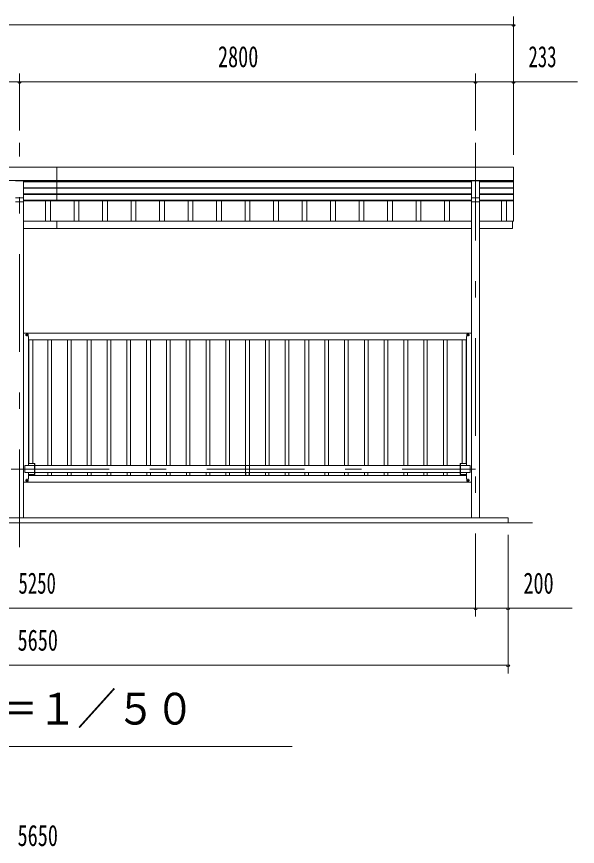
# Model space of a CAD drawing. Units: millimetres, scale not verified. Extents: x -22148 to 22152, y -10500 to 10500.
# Drawn here: x -1164 to 2279, y 32 to 5129 of the extents above; entities that cross this region are included whole.
import ezdxf
from ezdxf.enums import TextEntityAlignment as Align

# ---------------------------------------------------------------- set-up
doc = ezdxf.new("R2010")
doc.units = ezdxf.units.MM
doc.header["$LTSCALE"] = 50
doc.linetypes.add('USER3', pattern=[24, 12, -5, 2, -5])
for name, color, linetype, lineweight in [('0-2_1-0BOLD', 7, 'Continuous', 18), ('0-3_1-2CENTER', 3, 'USER3', 18), ('0-4_1-4THIN', 4, 'Continuous', 18), ('0-5_1-5DIM', 3, 'Continuous', 18)]:
    doc.layers.add(name, color=color, linetype=linetype, lineweight=lineweight)
doc.styles.add('ＭＳ ゴシック', font='')
doc.styles.get('ＭＳ ゴシック').set_extended_font_data('MS Gothic')

msp = doc.modelspace()

# ---------------------------------------------------------------- linework, layer by layer
at = {"layer": '0-2_1-0BOLD'}
for p, q in [((-916.57, 3997.83), (-916.57, 4201.73)), ((1886.43, 4122.72), (-3829.57, 4122.72)), ((-1121.57, 4120.85), (-1171.57, 4120.85)), ((-1121.57, 2049.68), (-1121.57, 4122.72)), ((-1121.57, 4116.23), (1628.43, 4116.23)), ((1628.43, 4113.57), (-1121.57, 4113.57)), ((1628.43, 2049.68), (1628.43, 4122.72)), ((1628.43, 4120.85), (1678.43, 4120.85)), ((1678.43, 4122.72), (1678.43, 2049.68)), ((1678.43, 4116.23), (1886.43, 4116.23)), ((1886.43, 4113.57), (1678.43, 4113.57)), ((-1121.57, 4077.65), (1628.43, 4077.65)), ((1628.43, 4074.99), (-1121.57, 4074.99)), ((-1121.57, 4039.07), (1628.43, 4039.07)), ((1628.43, 4036.41), (-1121.57, 4036.41)), ((1678.43, 4077.65), (1886.43, 4077.65)), ((1886.43, 4074.99), (1678.43, 4074.99)), ((1678.43, 4039.07), (1886.43, 4039.07)), ((1886.43, 4036.41), (1678.43, 4036.41)), ((-1121.57, 4015.79), (-1171.57, 4015.79)), ((-1171.57, 3990.57), (-1121.57, 3990.57)), ((1628.43, 4000.49), (-1121.57, 4000.49)), ((-1121.57, 3997.83), (1628.43, 3997.83)), ((1678.43, 4015.79), (1628.43, 4015.79)), ((1628.43, 3990.57), (1678.43, 3990.57)), ((1678.43, 4000.49), (1886.43, 4000.49)), ((1886.43, 3997.83), (1678.43, 3997.83)), ((1628.43, 3872.69), (-1121.57, 3872.69)), ((-1121.57, 3827.69), (1628.43, 3827.69)), ((-916.57, 3827.69), (-916.57, 3872.69)), ((-1098.16, 3183.68), (-1121.56, 3183.68)), ((-1119.57, 3183.67), (1626.43, 3183.67)), ((-1106.57, 3176.52), (-1106.57, 3170.84)), ((-1101.61, 3179.43), (-1106.52, 3176.59)), ((-1106.52, 3170.77), (-1101.61, 3167.93)), ((-1096.61, 3176.59), (-1101.52, 3179.43)), ((-1101.52, 3167.93), (-1096.61, 3170.77)), ((-1096.56, 3170.84), (-1096.56, 3176.52)), ((1603.43, 3176.52), (1603.43, 3170.84)), ((1608.39, 3179.43), (1603.48, 3176.59)), ((1603.48, 3170.77), (1608.39, 3167.93)), ((1628.43, 3183.68), (1605.03, 3183.68)), ((1613.39, 3176.59), (1608.47, 3179.43)), ((1608.47, 3167.93), (1613.39, 3170.77)), ((1613.43, 3170.84), (1613.43, 3176.52)), ((1598.43, 3143.68), (-1091.56, 3143.68)), ((-1113.62, 2371.03), (-1054.77, 2371.03)), ((-1051.57, 2382.68), (-1091.57, 2382.68)), ((-1054.77, 2316.68), (-1054.77, 2382.68)), ((-1051.57, 2371.03), (1558.44, 2371.03)), ((1598.44, 2382.68), (1558.44, 2382.68)), ((1561.64, 2316.68), (1561.64, 2382.68)), ((1598.43, 2309.68), (-1091.56, 2309.68)), ((1558.44, 2328.33), (-1051.57, 2328.33)), ((-1121.56, 2269.68), (1628.43, 2269.68)), ((-1106.57, 2276.84), (-1106.57, 2282.52)), ((-1106.52, 2282.59), (-1101.61, 2285.43)), ((-1101.61, 2273.93), (-1106.52, 2276.77)), ((-1101.52, 2285.43), (-1096.61, 2282.59)), ((-1096.61, 2276.77), (-1101.52, 2273.93)), ((-1096.56, 2282.52), (-1096.56, 2276.84)), ((1603.43, 2276.84), (1603.43, 2282.52)), ((1603.48, 2282.59), (1608.39, 2285.43)), ((1608.39, 2273.93), (1603.48, 2276.77)), ((1608.47, 2285.43), (1613.39, 2282.59)), ((1613.39, 2276.77), (1608.47, 2273.93)), ((1613.43, 2282.52), (1613.43, 2276.84)), ((1853.43, 2019.68), (1853.43, 2049.68)), ((-3946.57, 2019.68), (2003.43, 2019.68))]:
    msp.add_line(p, q, dxfattribs=at)
for points in [[(-3829.57, 3872.69), (-3829.57, 4203.68), (1886.43, 4203.68), (1886.43, 3872.69), (1678.43, 3872.69)], [(1678.43, 3827.69), (1881.43, 3827.69), (1881.43, 3872.69)], [(-1091.56, 2371.03), (-1091.56, 3164.68), (-1093.16, 3164.68), (-1093.16, 3178.68)], [(1600.04, 3178.68), (1600.04, 3164.68), (1598.43, 3164.68), (1598.43, 2371.03)], [(-1054.77, 2328.33), (-1113.62, 2328.33), (-1113.62, 2371.03)], [(-1091.57, 2316.68), (-1051.57, 2316.68), (-1051.57, 2382.68)], [(1558.44, 2382.68), (1558.44, 2316.68), (1598.44, 2316.68)], [(1561.64, 2371.03), (1620.49, 2371.03), (1620.49, 2328.33), (1561.64, 2328.33)], [(-1091.56, 2328.33), (-1091.56, 2288.68), (-1093.16, 2288.68), (-1093.16, 2274.68)], [(1600.04, 2274.68), (1600.04, 2288.68), (1598.43, 2288.68), (1598.43, 2328.33)], [(1853.43, 2049.68), (-3796.57, 2049.68), (-3796.57, 2019.68)]]:
    msp.add_lwpolyline(points, dxfattribs=at)
for centre, radius in [((-1101.56, 3173.68), 6.25), ((-1101.56, 3173.68), 4.9), ((1608.43, 3173.68), 6.25), ((1608.43, 3173.68), 4.9), ((-1101.56, 2279.68), 6.25), ((-1101.56, 2279.68), 4.9), ((1608.43, 2279.68), 6.25), ((1608.43, 2279.68), 4.9)]:
    msp.add_circle(centre, radius, dxfattribs=at)
for centre, radius, start, end in [((-1101.56, 3173.68), 5.75, 149.59184, 150.40814), ((-1101.56, 3173.68), 5.75, 209.59184, 210.40814), ((-1101.56, 3173.68), 5.75, 89.59184, 90.40814), ((-1101.56, 3173.68), 5.75, 269.59184, 270.40814), ((-1098.16, 3178.68), 5, 0, 90), ((-1101.56, 3173.68), 5.75, 29.59184, 30.40814), ((-1101.56, 3173.68), 5.75, 329.59184, 330.40814), ((1605.03, 3178.68), 5, 90, 180), ((1608.43, 3173.68), 5.75, 149.59184, 150.40814), ((1608.43, 3173.68), 5.75, 209.59184, 210.40814), ((1608.43, 3173.68), 5.75, 89.59184, 90.40814), ((1608.43, 3173.68), 5.75, 269.59184, 270.40814), ((1608.43, 3173.68), 5.75, 29.59184, 30.40814), ((1608.43, 3173.68), 5.75, 329.59184, 330.40814), ((-1101.56, 2279.68), 5.75, 149.59184, 150.40814), ((-1101.56, 2279.68), 5.75, 209.59184, 210.40814), ((-1101.56, 2279.68), 5.75, 89.59184, 90.40814), ((-1101.56, 2279.68), 5.75, 269.59184, 270.40814), ((-1098.16, 2274.68), 5, 270, 0), ((-1101.56, 2279.68), 5.75, 29.59184, 30.40814), ((-1101.56, 2279.68), 5.75, 329.59184, 330.40814), ((1605.03, 2274.68), 5, 180, 270), ((1608.43, 2279.68), 5.75, 149.59184, 150.40814), ((1608.43, 2279.68), 5.75, 209.59184, 210.40814), ((1608.43, 2279.68), 5.75, 89.59184, 90.40814), ((1608.43, 2279.68), 5.75, 269.59184, 270.40814), ((1608.43, 2279.68), 5.75, 29.59184, 30.40814), ((1608.43, 2279.68), 5.75, 329.59184, 330.40814)]:
    msp.add_arc(centre, radius, start, end, dxfattribs=at)
at = {"layer": '0-3_1-2CENTER'}
for p, q in [((-1146.57, 1869.68), (-1146.57, 4353.68)), ((1653.43, 4353.68), (1653.43, 1869.68)), ((-1092.82, 3173.68), (-1110.31, 3173.68)), ((-1101.56, 3164.93), (-1101.56, 3182.43)), ((1617.18, 3173.68), (1599.68, 3173.68)), ((1608.43, 3182.43), (1608.43, 3164.93)), ((-3596.57, 2349.68), (1653.43, 2349.68)), ((-1110.31, 2279.68), (-1092.82, 2279.68)), ((-1101.56, 2288.43), (-1101.56, 2270.93)), ((1617.18, 2279.68), (1599.68, 2279.68)), ((1608.43, 2288.43), (1608.43, 2270.93))]:
    msp.add_line(p, q, dxfattribs=at)
at = {"layer": '0-4_1-4THIN'}
for p, q in [((-986.57, 3997.83), (-986.57, 3872.69)), ((-956.57, 3872.69), (-956.57, 3997.83)), ((-811.57, 3997.83), (-811.57, 3872.69)), ((-781.57, 3872.69), (-781.57, 3997.83)), ((-636.57, 3997.83), (-636.57, 3872.69)), ((-606.57, 3872.69), (-606.57, 3997.83)), ((-461.57, 3997.83), (-461.57, 3872.69)), ((-431.57, 3872.69), (-431.57, 3997.83)), ((-286.57, 3997.83), (-286.57, 3872.69)), ((-256.57, 3872.69), (-256.57, 3997.83)), ((-111.57, 3997.83), (-111.57, 3872.69)), ((-81.57, 3872.69), (-81.57, 3997.83)), ((63.43, 3997.83), (63.43, 3872.69)), ((93.43, 3872.69), (93.43, 3997.83)), ((238.43, 3997.83), (238.43, 3872.69)), ((268.43, 3872.69), (268.43, 3997.83)), ((413.43, 3997.83), (413.43, 3872.69)), ((443.43, 3872.69), (443.43, 3997.83)), ((588.43, 3997.83), (588.43, 3872.69)), ((618.43, 3872.69), (618.43, 3997.83)), ((763.43, 3997.83), (763.43, 3872.69)), ((793.43, 3872.69), (793.43, 3997.83)), ((938.43, 3997.83), (938.43, 3872.69)), ((968.43, 3872.69), (968.43, 3997.83)), ((1113.44, 3997.83), (1113.44, 3872.69)), ((1143.43, 3872.69), (1143.43, 3997.83)), ((1288.44, 3997.83), (1288.44, 3872.69)), ((1318.43, 3872.69), (1318.43, 3997.83)), ((1463.43, 3997.83), (1463.43, 3872.69)), ((1493.43, 3872.69), (1493.43, 3997.83)), ((1813.43, 3997.83), (1813.43, 3872.69)), ((1843.43, 3872.69), (1843.43, 3997.83)), ((-1089.06, 2382.68), (-1089.06, 3143.68)), ((-1064.07, 3143.68), (-1064.07, 2382.68)), ((-972.07, 3143.68), (-972.07, 2371.03)), ((-950.07, 2371.03), (-950.07, 3143.68)), ((-850.57, 2371.03), (-850.57, 3143.68)), ((-828.57, 3143.68), (-828.57, 2371.03)), ((-730.06, 3143.68), (-730.06, 2371.03)), ((-707.07, 2371.03), (-707.07, 3143.68)), ((-608.57, 2371.03), (-608.57, 3143.68)), ((-585.57, 3143.68), (-585.57, 2371.03)), ((-487.06, 3143.68), (-487.06, 2371.03)), ((-464.06, 2371.03), (-464.06, 3143.68)), ((-365.57, 2371.03), (-365.57, 3143.68)), ((-342.57, 3143.68), (-342.57, 2371.03)), ((-244.07, 3143.68), (-244.07, 2371.03)), ((-221.06, 2371.03), (-221.06, 3143.68)), ((-122.57, 2371.03), (-122.57, 3143.68)), ((-99.56, 3143.68), (-99.56, 2371.03)), ((-1.07, 3143.68), (-1.07, 2371.03)), ((21.93, 2371.03), (21.93, 3143.68)), ((120.44, 2371.03), (120.44, 3143.68)), ((143.44, 3143.68), (143.44, 2371.03)), ((241.93, 2309.68), (241.93, 3143.68)), ((264.93, 3143.68), (264.93, 2309.68)), ((363.43, 3143.68), (363.43, 2371.03)), ((386.44, 2371.03), (386.44, 3143.68)), ((484.93, 2371.03), (484.93, 3143.68)), ((507.93, 3143.68), (507.93, 2371.03)), ((606.43, 3143.68), (606.43, 2371.03)), ((629.43, 2371.03), (629.43, 3143.68)), ((727.94, 2371.03), (727.94, 3143.68)), ((750.93, 3143.68), (750.93, 2371.03)), ((849.43, 3143.68), (849.43, 2371.03)), ((872.44, 2371.03), (872.44, 3143.68)), ((970.93, 2371.03), (970.93, 3143.68)), ((993.93, 3143.68), (993.93, 2371.03)), ((1092.44, 3143.68), (1092.44, 2371.03)), ((1115.44, 2371.03), (1115.44, 3143.68)), ((1213.94, 2371.03), (1213.94, 3143.68)), ((1236.93, 3143.68), (1236.93, 2371.03)), ((1335.44, 3143.68), (1335.44, 2371.03)), ((1357.43, 2371.03), (1357.43, 3143.68)), ((1456.94, 2371.03), (1456.94, 3143.68)), ((1478.93, 3143.68), (1478.93, 2371.03)), ((1570.94, 3143.68), (1570.94, 2382.68)), ((1595.94, 2382.68), (1595.94, 3143.68)), ((-1089.06, 2309.68), (-1089.06, 2316.68)), ((-1064.07, 2316.68), (-1064.07, 2309.68)), ((-972.07, 2309.68), (-972.07, 2328.33)), ((-950.07, 2328.33), (-950.07, 2309.68)), ((-850.57, 2309.68), (-850.57, 2328.33)), ((-828.57, 2328.33), (-828.57, 2309.68)), ((-729.07, 2328.33), (-729.07, 2309.68)), ((-707.07, 2309.68), (-707.07, 2328.33)), ((-607.57, 2309.68), (-607.57, 2328.33)), ((-585.57, 2328.33), (-585.57, 2309.68)), ((-486.07, 2328.33), (-486.07, 2309.68)), ((-464.06, 2309.68), (-464.06, 2328.33)), ((-364.56, 2309.68), (-364.56, 2328.33)), ((-342.57, 2328.33), (-342.57, 2309.68)), ((-243.07, 2328.33), (-243.07, 2309.68)), ((-221.06, 2309.68), (-221.06, 2328.33)), ((-121.57, 2309.68), (-121.57, 2328.33)), ((-99.56, 2328.33), (-99.56, 2309.68)), ((-0.06, 2328.33), (-0.06, 2309.68)), ((21.93, 2309.68), (21.93, 2328.33)), ((121.44, 2309.68), (121.44, 2328.33)), ((143.44, 2328.33), (143.44, 2309.68)), ((242.93, 2328.33), (242.93, 2309.68)), ((263.94, 2309.68), (263.94, 2328.33)), ((363.43, 2328.33), (363.43, 2309.68)), ((385.43, 2309.68), (385.43, 2328.33)), ((484.93, 2309.68), (484.93, 2328.33)), ((506.93, 2328.33), (506.93, 2309.68)), ((606.43, 2328.33), (606.43, 2309.68)), ((628.44, 2309.68), (628.44, 2328.33)), ((727.94, 2309.68), (727.94, 2328.33)), ((749.94, 2328.33), (749.94, 2309.68)), ((849.43, 2328.33), (849.43, 2309.68)), ((871.44, 2309.68), (871.44, 2328.33)), ((970.93, 2309.68), (970.93, 2328.33)), ((992.94, 2328.33), (992.94, 2309.68)), ((1092.44, 2328.33), (1092.44, 2309.68)), ((1114.43, 2309.68), (1114.43, 2328.33)), ((1213.94, 2309.68), (1213.94, 2328.33)), ((1235.93, 2328.33), (1235.93, 2309.68)), ((1335.44, 2328.33), (1335.44, 2309.68)), ((1357.43, 2309.68), (1357.43, 2328.33)), ((1456.94, 2309.68), (1456.94, 2328.33)), ((1478.93, 2328.33), (1478.93, 2309.68)), ((1570.94, 2316.68), (1570.94, 2309.68)), ((1595.94, 2309.68), (1595.94, 2316.68))]:
    msp.add_line(p, q, dxfattribs=at)
at = {"layer": '0-5_1-5DIM'}
for p, q in [((1886.43, 5128.68), (1886.43, 4278.68)), ((-3829.57, 5078.68), (1886.43, 5078.68)), ((1896.43, 5078.68), (1876.43, 5078.68)), ((-1146.57, 4428.68), (-1146.57, 4778.68)), ((1653.43, 4778.68), (1653.43, 4428.68)), ((-4222.07, 4728.68), (2278.93, 4728.68)), ((-1136.57, 4728.68), (-1156.57, 4728.68)), ((1663.43, 4728.68), (1643.43, 4728.68)), ((1896.43, 4728.68), (1876.43, 4728.68)), ((1653.43, 1944.68), (1653.43, 1444.68)), ((1853.43, 1944.68), (1853.43, 1094.68)), ((2245.93, 1494.68), (-4189.07, 1494.68)), ((1663.43, 1494.68), (1643.43, 1494.68)), ((1863.43, 1494.68), (1843.43, 1494.68)), ((1853.43, 1144.68), (-3796.57, 1144.68)), ((1863.43, 1144.68), (1843.43, 1144.68)), ((528.44, 644.68), (-2471.56, 644.68))]:
    msp.add_line(p, q, dxfattribs=at)
for centre in [(1886.43, 5078.68), (-1146.57, 4728.68), (1653.43, 4728.68), (1886.43, 4728.68), (1653.43, 1494.68), (1853.43, 1494.68), (1853.43, 1144.68)]:
    msp.add_arc(centre, 10, 180, 0, dxfattribs=at)

# ---------------------------------------------------------------- texts
at = {"layer": '0-5_1-5DIM', "color": 7, "style": 'ＭＳ ゴシック'}
for s, height, width, p in [('2800', 130.2, 0.7, (72.16, 4778.68)), ('233', 130.2, 0.65, (1978.26, 4778.68)), ('5250', 130.2, 0.65, (-1152.91, 1544.68)), ('200', 130.2, 0.7, (1947.42, 1544.68)), ('5650', 130.2, 0.7, (-1158.2, 1194.68)), ('正面図\u3000Ｓ＝１／５０', 195.4, 0.9, (-2471.57, 721.32)), ('5650', 130.2, 0.7, (-1158.2, -5.32))]:
    msp.add_text(s, height=height, dxfattribs=dict(at, width=width)).set_placement(p, align=Align.BOTTOM_LEFT)

doc.saveas('drawing.dxf')
